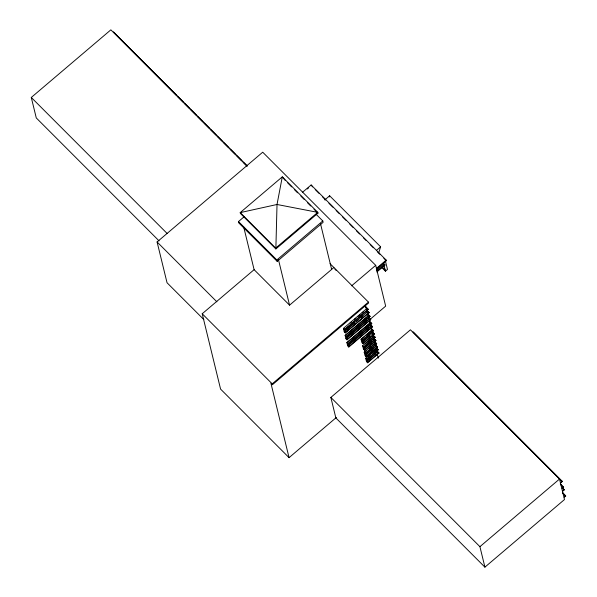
<?xml version="1.0" encoding="UTF-8"?>
<svg xmlns="http://www.w3.org/2000/svg" width="597" height="597" viewBox="0 0 597 597"><rect width="100%" height="100%" fill="white"/><g stroke="black" fill="none" stroke-linecap="round" stroke-linejoin="round"><path stroke-width="0.9" d="M329.283 196.92L329.648 195.786L380.632 246.83L378.714 252.8M159.071 240.889L36.275 117.937L31.283 97.46L110.855 29.85L246.785 165.951M203.823 319.574L167.033 282.739L157.086 241.949L262.717 152.198L375.714 265.344L385.662 306.134L370.065 319.388M316.276 214.442L322.783 220.95L323.119 222.33L277.18 261.359L238.815 222.95L238.479 221.569L244.136 216.763M302.649 192.182L311.134 184.973L386.184 260.12L386.334 260.725L376.573 269.023M307.283 188.98L308.686 187.786M324.761 199.935L329.648 195.786M275.859 248.942L317.94 213.181L317.738 212.36L282.284 176.869L240.203 212.622L240.404 213.442L275.859 248.942L277.023 204.487L282.284 176.869L285.112 180.316M336.402 417.43L289.06 457.653L220.577 389.087L202.211 313.761L254.113 269.665L243.673 226.845M277.18 261.359L276.844 259.979L322.783 220.95M254.113 269.665L289.56 305.164L333.887 267.501M376.446 250.389L380.632 246.83M351.618 285.821L375.714 265.344M376.289 268.531L386.184 260.12M376.446 270.426L384.087 263.934L384.811 264.665L384.931 265.135L376.841 272.001M383.864 264.695L384.087 263.934M377.177 271.157L384.811 264.665M381.587 267.329L385.446 271.195L387.483 269.463L385.326 260.628M368.439 302.097L368.647 302.955L272.426 384.714L272.217 383.856L368.439 302.097L330.066 263.673M367.103 310.477L369.118 312.724L345.357 332.91L344.268 331.828L343.432 328.402L366.267 309.007L365.476 305.768M350.208 323.007L351.611 321.82M354.417 319.432L355.819 318.246M357.924 316.455L360.028 314.671M362.133 312.88L363.536 311.694M345.357 332.91L344.521 329.492L368.282 309.306L364.998 306.015M368.282 309.306L344.984 329.462L345.67 332.283L369.043 312.425M344.588 331.193L367.028 312.127L366.685 310.716M344.268 331.828L354.648 323.007M356.722 321.246L358.797 319.477M360.872 317.716L362.946 315.955M368.797 317.41L370.812 319.649L347.044 339.842L345.954 338.753L345.126 335.335L367.953 315.94L367.312 313.306M345.588 335.305L368.028 316.238M347.044 339.842L346.208 336.424L369.976 316.231L367.342 313.597M369.976 316.231L346.678 336.387L347.364 339.208L370.737 319.35M368.371 317.649L368.715 319.059L346.275 338.118L347.364 339.208M345.954 338.753L367.401 320.529M370.543 324.581L372.558 326.828L348.797 347.021L347.708 345.932L346.872 342.514L369.7 323.111L369.155 320.858M347.335 342.477L369.774 323.41M348.797 347.021L347.961 343.596L371.722 323.41L369.095 320.776M371.722 323.41L348.424 343.566L349.111 346.387L372.483 326.529M348.021 345.297L370.461 326.231L369.946 324.119M349.088 344.753L369.155 327.708M372.349 331.857L374.319 334.051L362.954 343.708L361.864 342.618L361.036 339.2L371.461 330.335L370.909 328.051M361.498 339.163L364.177 336.895M365.513 335.753L371.535 330.634L372.222 333.454L373.312 334.544M362.954 343.708L362.118 340.283L373.483 330.634L370.871 328.014M373.483 330.634L362.588 340.253L363.274 343.074L374.244 333.753M362.857 341.417L372.222 333.454M363.26 341.439L369.513 336.118M373.938 338.372L375.909 340.566L364.543 350.223L363.454 349.133L362.625 345.715L373.05 336.85L372.677 335.305M365.095 343.976L373.125 337.156L373.812 339.969L374.901 341.059M364.543 350.223L363.707 346.805L375.073 337.148L373.118 335.186M375.073 337.148L364.177 346.775L364.864 349.588L375.834 340.268M363.774 348.499L373.812 339.969M363.454 349.133L372.498 341.454M375.513 344.827L377.483 347.021L366.118 356.678L365.028 355.588L364.192 352.17L374.625 343.305L374.073 341.029M366.67 350.432L364.663 352.133L365.006 353.543M368.677 348.723L371.356 346.447M372.692 345.312L374.7 343.603M366.118 356.678L365.282 353.252L376.647 343.603L374.035 340.984M376.647 343.603L365.745 353.223L366.431 356.043L377.408 346.723M365.349 354.954L375.386 346.424L375.043 345.014M366.424 354.409L374.065 347.909M376.998 350.909L378.961 353.111L367.603 362.76L366.513 361.678L365.677 358.252L376.11 349.394L377.2 350.484M367.483 357.088L370.162 354.812M371.498 353.67L376.185 349.693L376.871 352.514L377.961 353.603M367.603 362.76L366.767 359.342L378.132 349.685L376.17 347.73M378.132 349.685L367.23 359.312L367.916 362.133L378.894 352.805M367.498 360.476L376.871 352.514M367.901 360.491L375.55 353.991M562.986 492.973L565.717 496.025L563.993 497.495L564.486 499.54L484.913 567.15L335.85 417.9L330.857 397.423L410.438 329.813L559.493 479.063L560.367 482.637L562.098 481.167L413.034 331.917L562.202 481.592L560.471 483.055L561.829 488.622L563.553 487.152L560.27 483.868M484.913 567.15L479.921 546.673L559.493 479.063M563.553 487.152L561.934 489.047L562.426 491.085L564.158 489.615L562.844 488.301M564.158 489.615L562.531 491.51L563.889 497.07L565.613 495.607M312.589 186.891L311.134 184.973M315.209 189.51L319.126 193.435M322.395 196.712L325.671 199.98M328.94 203.256L332.857 207.181M336.126 210.457L339.394 213.733M342.663 217.002L345.939 220.278M349.857 224.203L353.125 227.479M356.394 230.748L359.663 234.024M363.588 237.949L366.207 240.569M370.125 244.501L373.394 247.77M377.319 251.703L379.931 254.322M383.856 258.247L386.334 260.725M384.199 264.404L384.931 265.135M382.483 267.18L385.11 269.807M287.739 182.943L291.679 186.891M294.306 189.518L297.582 192.809M300.866 196.092L304.149 199.383M307.433 202.667L310.716 205.958M314 209.241L317.94 213.181M247.412 166.085L113.46 31.954L176.6 95.498M177.913 96.811L183.167 102.072M184.48 103.385L189.734 108.647M191.047 109.96L196.301 115.221M197.614 116.534L202.868 121.795M204.181 123.109L209.435 128.37M210.748 129.691L216.002 134.944M217.315 136.265L221.912 140.862M223.875 142.84L228.472 147.437M230.442 149.414L235.039 154.011M237.009 155.989L241.606 160.593M243.576 162.563L246.859 165.847M560.374 484.286L563.658 487.577M562.949 488.727L564.262 490.04M562.434 492.741L565.717 496.025M334.895 269.15L336.193 270.456M365.774 307.015L368.356 309.604M366.267 309.007L367.349 310.097M367.148 310.746L369.118 312.724M367.028 312.127L368.11 313.216M367.461 313.94L370.05 316.529M367.953 315.94L369.043 317.022M368.715 319.059L369.804 320.141M369.207 321.119L371.797 323.708M369.7 323.111L370.789 324.201M370.588 324.85L372.558 326.828M370.461 326.231L371.55 327.32M371.035 328.402L373.558 330.932M371.461 330.335L372.55 331.425M372.356 332.089L374.319 334.051M372.625 334.924L375.147 337.447M373.05 336.85L374.14 337.939M373.946 338.603L375.909 340.566M374.826 342.006L376.722 343.902M374.625 343.305L375.714 344.394M375.52 345.059L377.483 347.021M375.386 346.424L376.476 347.514M376.311 348.096L378.207 349.991M377.005 351.148L378.961 353.111M361.036 339.2L362.118 340.283M238.479 221.569L276.844 259.979M362.625 345.715L363.707 346.805M343.432 328.402L344.521 329.492M364.192 352.17L365.282 353.252M345.126 335.335L346.208 336.424M365.677 358.252L366.767 359.342M346.872 342.514L347.961 343.596M31.283 97.46L167.212 233.561M330.857 397.423L479.921 546.673M157.086 241.949L216.875 301.806M202.211 313.761L272.217 383.856M272.426 384.714L270.904 383.184L289.06 457.653M562.098 481.167L562.202 481.592M384.072 265.546L385.446 271.195M377.162 353.708L378.252 358.17M320.552 223.905L331.641 269.411M343.902 328.372L344.245 329.783M278.471 259.665L289.56 305.164M317.738 212.36L275.657 248.121L240.203 212.622L277.023 204.487L317.738 212.36"/></g></svg>
